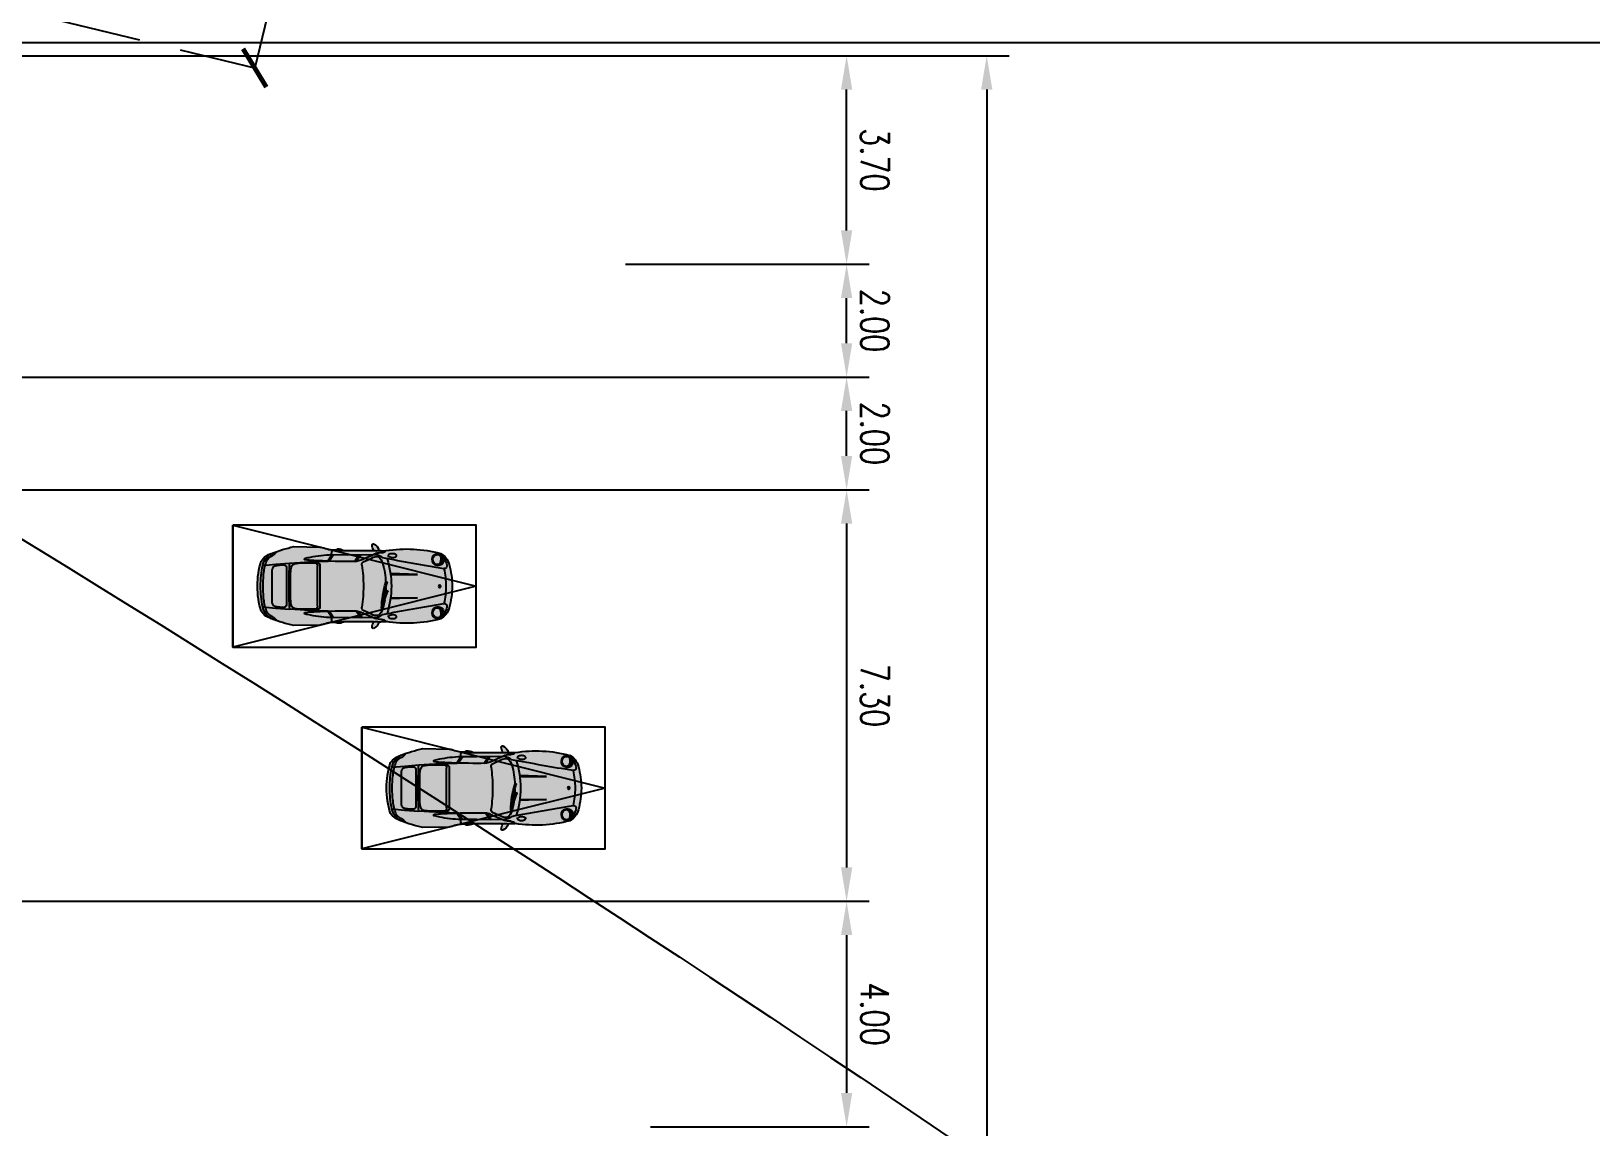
# Model space of a CAD drawing. Header units: inches. Extents: x 6322 to 85903, y -36042 to 7673.
# Drawn here: x 70223 to 71404, y -2716 to -1887 of the extents above; entities that cross this region are included whole.
import ezdxf

# ---------------------------------------------------------------- set-up
doc = ezdxf.new("R2010")
doc.units = ezdxf.units.IN
doc.header["$LTSCALE"] = 10
doc.linetypes.add('Amconstr', pattern=[9999, 9999, 0])
doc.linetypes.add('HIDDEN', pattern=[9.525, 6.35, -3.175])
for name, color, linetype in [('1_DIM', 1, 'Continuous'), ('CAR', 253, 'Continuous'), ('CARS', 2, 'Continuous'), ('CKS_PROPERTY LINE', 5, 'Continuous'), ('coches', 7, 'Continuous'), ('FURN', 6, 'Continuous'), ('MS GATE', 1, 'Continuous')]:
    doc.layers.add(name, color=color, linetype=linetype)
doc.styles.add('3-16', font='arial.ttf')
doc.styles.add('ROMANS', font='simplex.shx', dxfattribs={"width": 0.75})
doc.dimstyles.new('1-8', dxfattribs={"dimtxt": 10, "dimasz": 4, "dimexe": 2, "dimexo": 2, "dimgap": 1, "dimtad": 1, "dimdec": 4, "dimzin": 0, "dimdsep": 46, "dimlunit": 4, "dimtxsty": '3-16', "dimblk": 'ARCHTICK', "dimcen": 4, "dimclrd": 1, "dimclre": 8, "dimclrt": 2, "dimadec": 3, "dimazin": 0, "dimtfac": 1, "dimtdec": 4, "dimtofl": 0, "dimtmove": 2, "dimatfit": 3, "dimldrblk": 'AERO', "dimfxl": 0.18, "dimtolj": 1, "dimtzin": 0, "dimarcsym": 0})
doc.dimstyles.new('Copy of DIM-200', dxfattribs={"dimscale": 2, "dimtxt": 2.5, "dimasz": 3, "dimexe": 2, "dimexo": 1.5, "dimgap": 1.25, "dimtad": 1, "dimlfac": 0.1, "dimzin": 0, "dimdsep": 46, "dimtxsty": 'ROMANS', "dimcen": 0, "dimclrd": 1, "dimclre": 1, "dimclrt": 7, "dimadec": 0, "dimazin": 0, "dimtfac": 1, "dimtmove": 1, "dimatfit": 3, "dimfxl": 1, "dimtolj": 1, "dimtzin": 0, "dimarcsym": 0})

# ---------------------------------------------------------------- blocks, each defined once
blk = doc.blocks.new('_ArchTick')
at = {"color": 0, "const_width": 0.15}
blk.add_lwpolyline([(-0.5, -0.5), (0.5, 0.5)], dxfattribs=at)
blk = doc.blocks.new('*D29')
at = {"layer": 'Defpoints', "color": 0, "linetype": 'Amconstr', "lineweight": 25, "transparency": 16777216}
for p in [(71861.8, 4777.2), (70241.3, -1878.3), (70392.2, -1915)]:
    blk.add_point(p, dxfattribs=at)
at = {"layer": 'FURN', "color": 8, "linetype": 'HIDDEN', "lineweight": -2, "transparency": 16777216}
for p, q in [((71863.7, 4776.7), (72014.6, 4740)), ((70243.3, -1878.8), (70394.1, -1915.5))]:
    blk.add_line(p, q, dxfattribs=at)
at = {"layer": 'FURN', "color": 1, "linetype": 'Amconstr', "lineweight": -2, "transparency": 16777216}
blk.add_line((72012.6, 4740.5), (70392.2, -1915), dxfattribs=at)
at = {"layer": 'FURN', "color": 1, "linetype": 'Amconstr', "lineweight": -2, "transparency": 16777216, "xscale": 24, "yscale": 24, "zscale": 24}
for p, rotation in [((72012.6, 4740.5), 76.31633277779137), ((70392.2, -1915), 256.3163327777914)]:
    blk.add_blockref('_ArchTick', p, dxfattribs=dict(at, rotation=rotation))
at = {"layer": 'FURN', "color": 2, "linetype": 'Amconstr', "lineweight": 25, "transparency": 16777216, "insert": (71189.5, 1415.9), "char_height": 24, "attachment_point": 5, "rotation": 76.3163, "style": '3-16'}
blk.add_mtext('\\A1;570\'-10"', dxfattribs=at)
blk = doc.blocks.new('AERO')
blk.add_line((0, 0), (-1, 0))
blk.add_lwpolyline([(-0.707, 0.707), (0, 0), (-0.707, -0.707)])
blk = doc.blocks.new('*D43')
at = {"layer": '1_DIM', "color": 1, "lineweight": -2, "transparency": 16777216}
for p, q in [((189.5, 533.78), (189.5, 598.16)), ((639.5, 533.77), (639.5, 598.16)), ((195.5, 594.16), (633.5, 594.16))]:
    blk.add_line(p, q, dxfattribs=at)
at = {"layer": '1_DIM', "color": 1, "lineweight": -3, "transparency": 16777216}
for points in [[(195.5, 595.16), (195.5, 593.16), (189.5, 594.16)], [(633.5, 595.16), (633.5, 593.16), (639.5, 594.16)]]:
    blk.add_solid(points, dxfattribs=at)
at = {"layer": 'Defpoints', "color": 0, "lineweight": -3, "transparency": 16777216}
for p in [(639.5, 594.16), (189.5, 530.78), (639.5, 530.77)]:
    blk.add_point(p, dxfattribs=at)
at = {"layer": '1_DIM', "color": 7, "transparency": 16777216, "insert": (414.5, 599.16), "char_height": 5, "attachment_point": 5, "style": 'ROMANS'}
blk.add_mtext('\\A1;R.O.W 45.00', dxfattribs=at)
blk = doc.blocks.new('*D48')
at = {"layer": '1_DIM', "color": 1, "lineweight": -2, "transparency": 16777216}
for p, q in [((339.5, 534.5), (339.5, 573.3)), ((379.5, 534.5), (379.5, 573.3)), ((345.5, 569.3), (373.5, 569.3))]:
    blk.add_line(p, q, dxfattribs=at)
at = {"layer": '1_DIM', "color": 1, "lineweight": -3, "transparency": 16777216}
for points in [[(345.5, 570.3), (345.5, 568.3), (339.5, 569.3)], [(373.5, 570.3), (373.5, 568.3), (379.5, 569.3)]]:
    blk.add_solid(points, dxfattribs=at)
at = {"layer": 'Defpoints', "color": 0, "lineweight": -3, "transparency": 16777216}
for p in [(379.5, 569.3), (339.5, 531.5), (379.5, 531.5)]:
    blk.add_point(p, dxfattribs=at)
at = {"layer": '1_DIM', "color": 7, "transparency": 16777216, "insert": (359.5, 574.31), "char_height": 5, "attachment_point": 5, "style": 'ROMANS'}
blk.add_mtext('\\A1;4.00', dxfattribs=at)
blk = doc.blocks.new('*D50')
at = {"layer": '1_DIM', "color": 1, "lineweight": -2, "transparency": 16777216}
for p, q in [((246.5, 530.1), (246.5, 573.3)), ((266.5, 530.08), (266.5, 573.3)), ((260.5, 569.3), (252.5, 569.3))]:
    blk.add_line(p, q, dxfattribs=at)
at = {"layer": '1_DIM', "color": 1, "lineweight": -3, "transparency": 16777216}
for points in [[(252.5, 570.3), (252.5, 568.3), (246.5, 569.3)], [(260.5, 570.3), (260.5, 568.3), (266.5, 569.3)]]:
    blk.add_solid(points, dxfattribs=at)
at = {"layer": 'Defpoints', "color": 0, "lineweight": -3, "transparency": 16777216}
for p in [(246.5, 569.3), (246.5, 527.1), (266.5, 527.08)]:
    blk.add_point(p, dxfattribs=at)
at = {"layer": '1_DIM', "color": 7, "transparency": 16777216, "insert": (256.5, 574.3), "char_height": 5, "attachment_point": 5, "style": 'ROMANS'}
blk.add_mtext('\\A1;2.00', dxfattribs=at)
blk = doc.blocks.new('*D51')
at = {"layer": '1_DIM', "color": 1, "lineweight": -2, "transparency": 16777216}
for p, q in [((266.5, 530.05), (266.5, 573.3)), ((339.5, 530.15), (339.5, 573.3)), ((272.5, 569.3), (333.5, 569.3))]:
    blk.add_line(p, q, dxfattribs=at)
at = {"layer": '1_DIM', "color": 1, "lineweight": -3, "transparency": 16777216}
for points in [[(272.5, 570.3), (272.5, 568.3), (266.5, 569.3)], [(333.5, 570.3), (333.5, 568.3), (339.5, 569.3)]]:
    blk.add_solid(points, dxfattribs=at)
at = {"layer": 'Defpoints', "color": 0, "lineweight": -3, "transparency": 16777216}
for p in [(339.5, 569.3), (266.5, 527.05), (339.5, 527.15)]:
    blk.add_point(p, dxfattribs=at)
at = {"layer": '1_DIM', "color": 7, "transparency": 16777216, "insert": (303, 574.3), "char_height": 5, "attachment_point": 5, "style": 'ROMANS'}
blk.add_mtext('\\A1;7.30', dxfattribs=at)
blk = doc.blocks.new('*D53')
at = {"layer": '1_DIM', "color": 1, "lineweight": -2, "transparency": 16777216}
for p, q in [((189.5, 530.1), (189.5, 573.3)), ((226.5, 530.08), (226.5, 573.3)), ((220.5, 569.3), (195.5, 569.3))]:
    blk.add_line(p, q, dxfattribs=at)
at = {"layer": '1_DIM', "color": 1, "lineweight": -3, "transparency": 16777216}
for points in [[(195.5, 570.3), (195.5, 568.3), (189.5, 569.3)], [(220.5, 570.3), (220.5, 568.3), (226.5, 569.3)]]:
    blk.add_solid(points, dxfattribs=at)
at = {"layer": 'Defpoints', "color": 0, "lineweight": -3, "transparency": 16777216}
for p in [(189.5, 569.3), (189.5, 527.1), (226.5, 527.08)]:
    blk.add_point(p, dxfattribs=at)
at = {"layer": '1_DIM', "color": 7, "transparency": 16777216, "insert": (208, 574.3), "char_height": 5, "attachment_point": 5, "style": 'ROMANS'}
blk.add_mtext('\\A1;3.70', dxfattribs=at)
blk = doc.blocks.new('*D54')
at = {"layer": '1_DIM', "color": 1, "lineweight": -2, "transparency": 16777216}
for p, q in [((226.5, 530.1), (226.5, 573.3)), ((246.5, 530.08), (246.5, 573.3)), ((240.5, 569.3), (232.5, 569.3))]:
    blk.add_line(p, q, dxfattribs=at)
at = {"layer": '1_DIM', "color": 1, "lineweight": -3, "transparency": 16777216}
for points in [[(232.5, 570.3), (232.5, 568.3), (226.5, 569.3)], [(240.5, 570.3), (240.5, 568.3), (246.5, 569.3)]]:
    blk.add_solid(points, dxfattribs=at)
at = {"layer": 'Defpoints', "color": 0, "lineweight": -3, "transparency": 16777216}
for p in [(226.5, 569.3), (226.5, 527.1), (246.5, 527.08)]:
    blk.add_point(p, dxfattribs=at)
at = {"layer": '1_DIM', "color": 7, "transparency": 16777216, "insert": (236.5, 574.3), "char_height": 5, "attachment_point": 5, "style": 'ROMANS'}
blk.add_mtext('\\A1;2.00', dxfattribs=at)
blk = doc.blocks.new('A$C6C2F1E0A')
at = {"layer": 'coches', "lineweight": -3}
for color, points in [(255, [(0.179, 0.381, -0.52292), (0.116, 0.461, -0.101535), (0.253, 0.713, 0.212201), (0.064, 0.472, 0.055723), (0, 0, 0.055723), (0.064, -0.472, 0.212201), (0.253, -0.713, -0.101535), (0.116, -0.461, -0.52292), (0.179, -0.381, -0.051873), (0.136, 0, -0.051873)]), (156, [(3.892, 0.682, -0.128631), (4.025, 0.582, -0.044866), (4.073, 0.458), (3.843, 0.479), (3.542, 0.504), (3.313, 0.518), (3.04, 0.536), (2.712, 0.544, 0.002271), (2.828, 0.548, 0.015753), (3.209, 0.571, 0.648), (3.202, 0.608, 0.010841), (3.087, 0.633, 0.038718), (2.625, 0.688, 0.192613), (2.609, 0.783, 0.086781), (2.831, 0.837, -0.080758), (2.883, 0.85), (3.454, 0.86, -0.02763), (3.836, 0.751, 0.178742)]), (255, [(4.159, 0.554, 0.153936), (3.936, 0.714, -0.211518), (4.128, 0.453, -0.047818), (4.176, 0, -0.047818), (4.128, -0.453, -0.211518), (3.936, -0.714, 0.153936), (4.159, -0.554, 0.073985), (4.245, 0, 0.073985)]), (123, [(1.934, 0, -0.031829), (1.966, 0.456, 0.400838), (1.92, 0.537), (1.757, 0.611, 0.190771), (1.606, 0.637, 0.14503), (1.516, 0.5, 0.06672), (1.449, 0.077, -0.06597), (1.539, -0.481, -0.02456), (1.505, -0.309, 0.027107), (1.448, -0.027, 0.027717), (1.457, -0.205, -0.033318), (1.537, -0.521, -0.084927), (1.51, -0.455, 0.016663), (1.471, -0.305, 0.031083), (1.516, -0.5, 0.14503), (1.606, -0.637, 0.190771), (1.757, -0.611), (1.92, -0.537, 0.400838), (1.966, -0.456, -0.031829)]), (156, [(2.936, 0.432, -0.278411), (2.977, 0.504), (2.924, 0.505, 0.388823), (2.881, 0.452), (2.881, 0), (2.881, -0.452, 0.388823), (2.924, -0.505), (2.977, -0.504, -0.278411), (2.936, -0.432), (2.936, 0)]), (123, [(3.521, 0.274, 0.096829), (3.493, 0.443, 0.196108), (3.454, 0.479, 0.078172), (3.349, 0.5), (2.977, 0.504, 0.278411), (2.936, 0.432), (2.936, 0), (2.936, -0.432, 0.278411), (2.977, -0.504), (3.349, -0.5, 0.078172), (3.454, -0.479, 0.196108), (3.493, -0.443, 0.096829), (3.521, -0.274), (3.521, 0)]), (156, [(4.128, 0.453), (4.073, 0.458, -0.044152), (4.098, 0.33, -0.036776), (4.119, 0, -0.036776), (4.098, -0.33, -0.044152), (4.073, -0.458), (4.128, -0.453, 0.047818), (4.176, 0, 0.047818)]), (156, [(3.892, -0.682, 0.128631), (4.025, -0.582, 0.044866), (4.073, -0.458), (3.843, -0.479), (3.542, -0.504), (3.313, -0.518), (3.04, -0.536), (2.712, -0.544, -0.002271), (2.828, -0.548, -0.015753), (3.209, -0.571, -0.648), (3.202, -0.608, -0.010841), (3.087, -0.633, -0.038718), (2.625, -0.688, -0.192613), (2.609, -0.783, -0.086781), (2.831, -0.837, 0.080758), (2.883, -0.85), (3.454, -0.86, 0.02763), (3.836, -0.751, -0.178742)])]:
    blk.add_hatch(color=color, dxfattribs=at).paths.add_polyline_path(points)
h = blk.add_hatch(color=156, dxfattribs=at)
h.paths.add_polyline_path([(1.698, 0.692, -0.284222), (1.673, 0.708, 0.066443), (1.54, 0.724, -0.242846), (1.441, 0.773, 0.105774), (0.253, 0.713, 0.101535), (0.116, 0.461, 0.52292), (0.179, 0.381, 0.007101), (1.523, 0.618, -0.204495)])
h.paths.add_polyline_path([(0.413, 0.501, -0.162353), (0.361, 0.459, -0.234058), (0.228, 0.473, -0.204198), (0.196, 0.519, -0.176217), (0.211, 0.621, -0.107863), (0.28, 0.702, -0.336631), (0.405, 0.669, -0.318262)], flags=16)
h.paths.add_polyline_path([(1.219, 0.674, 0.400423), (1.251, 0.625, 0.109062), (1.32, 0.623, 0.054412), (1.38, 0.641, 0.383263), (1.39, 0.669, 0.197788), (1.349, 0.708, 0.05979), (1.276, 0.712, 0.320332)], flags=16)
h = blk.add_hatch(color=156, dxfattribs=at)
h.paths.add_polyline_path([(0.405, 0.669, 0.336631), (0.28, 0.702, 0.107863), (0.211, 0.621, 0.176217), (0.196, 0.519, 0.204198), (0.228, 0.473, 0.234058), (0.361, 0.459, 0.162353), (0.413, 0.501, 0.318262)])
h.paths.add_polyline_path([(0.42, 0.577, 0.213723), (0.389, 0.661), (0.389, 0.661, -0.000003), (0.389, 0.661), (0.389, 0.661, 0.000001), (0.389, 0.661, 0.243766), (0.303, 0.689, 0.291481), (0.257, 0.649, 0.158425), (0.262, 0.514, 0.556548), (0.386, 0.494, 0.163341)], flags=16)
h = blk.add_hatch(color=51, dxfattribs=at)
h.paths.add_polyline_path([(0.42, 0.577, 0.213723), (0.389, 0.661), (0.389, 0.661, -0.000003), (0.389, 0.661), (0.389, 0.661, 0.000001), (0.389, 0.661, 0.243766), (0.303, 0.689, 0.291481), (0.257, 0.649, 0.158425), (0.262, 0.514, 0.556548), (0.386, 0.494, 0.163341)])
h.paths.add_polyline_path([(0.413, -0.501, 0.162353), (0.361, -0.459, 0.234058), (0.228, -0.473, 0.204198), (0.196, -0.519, 0.176217), (0.211, -0.621, 0.107863), (0.28, -0.702, 0.336631), (0.405, -0.669, 0.318262)])
h.paths.add_polyline_path([(0.386, -0.494, 0.000003), (0.386, -0.494, -0.000002)], flags=16)
h.paths.add_polyline_path([(0.257, -0.649, 0.291481), (0.303, -0.689, 0.243765), (0.389, -0.661), (0.389, -0.661, -0.243765), (0.303, -0.689, -0.291481)], flags=16)
h = blk.add_hatch(color=156, dxfattribs=at)
h.paths.add_polyline_path([(1.349, 0.708, 0.05979), (1.276, 0.712, 0.320332), (1.219, 0.674, 0.400423), (1.251, 0.625, 0.109062), (1.32, 0.623, 0.054412), (1.38, 0.641, 0.383263), (1.39, 0.669, 0.197788)])
h.paths.add_polyline_path([(1.38, -0.641, 0.054412), (1.32, -0.623, 0.109062), (1.251, -0.625, 0.400423), (1.219, -0.674, 0.320332), (1.276, -0.712, 0.05979), (1.349, -0.708, 0.197788), (1.39, -0.669, 0.383263)])
h.paths.add_polyline_path([(1.343, -0.253), (0.757, -0.253), (1.346, -0.273, -0.002424)])
h.paths.add_polyline_path([(1.346, 0.273), (0.757, 0.253), (1.343, 0.253, -0.002424)])
h = blk.add_hatch(color=156, dxfattribs=at)
h.paths.add_polyline_path([(3.555, 0, 0.016855), (3.542, 0.504), (3.313, 0.518), (3.04, 0.536), (2.712, 0.544, -0.012215), (2.091, 0.539, -0.071916), (1.987, 0.566), (1.698, 0.692, 0.204495), (1.523, 0.618, -0.000555), (1.418, 0.598, 0.070312), (1.325, 0, 0.070312), (1.418, -0.598, -0.000555), (1.523, -0.618, 0.204495), (1.698, -0.692), (1.987, -0.566, -0.071916), (2.091, -0.539, -0.012215), (2.712, -0.544), (3.04, -0.536), (3.313, -0.518), (3.542, -0.504, 0.016855)])
h.paths.add_polyline_path([(1.966, -0.456, -0.400838), (1.92, -0.537), (1.757, -0.611, -0.190771), (1.606, -0.637, -0.14503), (1.516, -0.5, -0.031083), (1.471, -0.305, 0.020832), (1.408, -0.123, -1.353737), (1.424, -0.11, -0.010233), (1.457, -0.205, -0.027717), (1.448, -0.027, 0.009845), (1.42, 0.074, -1.115799), (1.446, 0.085, -0.000957), (1.449, 0.077, -0.06672), (1.516, 0.5, -0.14503), (1.606, 0.637, -0.190771), (1.757, 0.611), (1.92, 0.537, -0.400838), (1.966, 0.456, 0.031829), (1.934, 0, 0.031829)], flags=16)
h.paths.add_polyline_path([(2.881, 0), (2.881, 0.452, -0.388823), (2.924, 0.505), (3.349, 0.5, -0.078172), (3.454, 0.479, -0.196108), (3.493, 0.443, -0.096829), (3.521, 0.274), (3.521, 0), (3.521, -0.274, -0.096829), (3.493, -0.443, -0.196108), (3.454, -0.479, -0.078172), (3.349, -0.5), (2.924, -0.505, -0.388823), (2.881, -0.452)], flags=16)
h = blk.add_hatch(color=156, dxfattribs=at)
h.paths.add_polyline_path([(2.609, 0.783, -0.024275), (2.545, 0.782, -0.020943), (2.498, 0.775, -0.363745), (2.421, 0.773, -0.024995), (2.365, 0.777), (1.709, 0.777, -0.093665), (1.597, 0.777, -0.044974), (1.441, 0.773, 0.241522), (1.54, 0.724, -0.066745), (1.673, 0.708, 0.283345), (1.698, 0.692), (2.276, 0.685), (2.615, 0.688), (2.625, 0.688, 0.192613)])
h.paths.add_polyline_path([(2.625, -0.688), (2.276, -0.685), (1.698, -0.692, 0.283345), (1.673, -0.708, -0.066745), (1.54, -0.724, 0.241522), (1.441, -0.773, -0.044974), (1.597, -0.777, -0.093665), (1.709, -0.777), (2.365, -0.777, -0.024995), (2.421, -0.773, -0.363745), (2.498, -0.775, -0.020943), (2.545, -0.782, -0.024275), (2.609, -0.783, 0.192613)])
h = blk.add_hatch(color=156, dxfattribs=at)
h.paths.add_polyline_path([(1.745, 0.896, 0.541385), (1.714, 0.919, 0.273922), (1.597, 0.777, 0.093665), (1.709, 0.777, 0.115278)])
h.paths.add_polyline_path([(2.5, 0.809, 0.155977), (2.365, 0.777, 0.02493), (2.421, 0.773, -0.350519), (2.498, 0.775, 0.020943), (2.545, 0.782, 0.222022)])
h = blk.add_hatch(color=123, dxfattribs=at)
h.paths.add_polyline_path([(2.584, 0.687), (2.276, 0.685), (2.026, 0.688), (2.122, 0.538, 0.010987), (2.681, 0.543)])
h.paths.add_polyline_path([(3.087, 0.633, 0.038718), (2.625, 0.688), (2.615, 0.688), (2.712, 0.544), (2.712, 0.544, 0.002271), (2.828, 0.548, 0.015753), (3.209, 0.571, 0.648), (3.202, 0.608, 0.010841)])
h.paths.add_polyline_path([(1.994, 0.688), (1.698, 0.692), (1.987, 0.566, 0.071916), (2.091, 0.539)])
h = blk.add_hatch(color=156, dxfattribs=at)
h.paths.add_polyline_path([(2.026, 0.688), (1.994, 0.688), (2.091, 0.539, 0.000616), (2.122, 0.538)])
h.paths.add_polyline_path([(2.615, 0.688), (2.584, 0.687), (2.681, 0.543, 0.000606), (2.712, 0.544)])
h.paths.add_polyline_path([(2.712, -0.544, 0.000606), (2.681, -0.543), (2.584, -0.687), (2.615, -0.688)])
h.paths.add_polyline_path([(2.091, -0.539, 0.023279), (2.056, -0.544), (1.963, -0.689), (1.994, -0.688)])
h = blk.add_hatch(color=10, dxfattribs=at)
h.paths.add_polyline_path([(3.936, 0.714, 0.007431), (3.836, 0.751, 0.178742), (3.892, 0.682, -0.128631), (4.025, 0.582, -0.044866), (4.073, 0.458), (4.128, 0.453, 0.211518)])
h.paths.add_polyline_path([(4.128, -0.453), (4.073, -0.458, -0.044866), (4.025, -0.582, -0.128631), (3.892, -0.682, 0.178742), (3.836, -0.751, 0.007431), (3.936, -0.714, 0.211518)])
h = blk.add_hatch(color=156, dxfattribs=at)
h.paths.add_polyline_path([(1.343, 0.253), (0.757, 0.253), (1.346, 0.273, -0.038492), (1.418, 0.598, -0.006546), (0.179, 0.381, 0.051873), (0.136, 0, 0.051873), (0.179, -0.381, -0.006546), (1.418, -0.598, -0.038492), (1.346, -0.273), (0.757, -0.253), (1.343, -0.253, -0.029309), (1.325, 0, -0.029309)])
h.paths.add_polyline_path([(0.248, -0.002, -1), (0.302, -0.002, -1)], flags=16)
h = blk.add_hatch(color=156, dxfattribs=at)
h.paths.add_polyline_path([(3.92, 0.366, 0.311096), (3.844, 0.447, 0.03281), (3.749, 0.461), (3.67, 0.463, 0.407574), (3.61, 0.411), (3.61, 0), (3.61, -0.411, 0.407574), (3.67, -0.463), (3.749, -0.461, 0.03281), (3.844, -0.447, 0.311096), (3.92, -0.366), (3.92, 0)], flags=0)
h.paths.add_polyline_path([(4.098, 0.33, 0.044152), (4.073, 0.458), (3.843, 0.479), (3.542, 0.504, -0.016855), (3.555, 0, -0.016855), (3.542, -0.504), (3.843, -0.479), (4.073, -0.458, 0.044152), (4.098, -0.33, 0.036776), (4.119, 0, 0.036776)])
h.paths.add_polyline_path([(3.92, 0), (3.92, -0.366, -0.311096), (3.844, -0.447, -0.03281), (3.749, -0.461), (3.67, -0.463, -0.407574), (3.61, -0.411), (3.61, 0), (3.61, 0.411, -0.407574), (3.67, 0.463), (3.749, 0.461, -0.03281), (3.844, 0.447, -0.311096), (3.92, 0.366)], flags=16)
h = blk.add_hatch(color=156, dxfattribs=at)
h.paths.add_polyline_path([(1.523, -0.618, 0.007101), (0.179, -0.381, 0.52292), (0.116, -0.461, 0.101535), (0.253, -0.713, 0.105774), (1.441, -0.773, -0.242846), (1.54, -0.724, 0.066443), (1.673, -0.708, -0.284222), (1.698, -0.692, -0.204495)])
h.paths.add_polyline_path([(0.413, -0.501, 0.162353), (0.361, -0.459, 0.234058), (0.228, -0.473, 0.204198), (0.196, -0.519, 0.176217), (0.211, -0.621, 0.107863), (0.28, -0.702, 0.336631), (0.405, -0.669, 0.318262)], flags=16)
h.paths.add_polyline_path([(0.386, -0.494, 0.000003), (0.386, -0.494, -0.000002)], flags=0)
h.paths.add_polyline_path([(0.303, -0.689, -0.291481), (0.257, -0.649, 0.291481), (0.303, -0.689, 0.243765), (0.389, -0.661), (0.389, -0.661, -0.243765)], flags=0)
h.paths.add_polyline_path([(1.251, -0.625, -0.109062), (1.32, -0.623, -0.054412), (1.38, -0.641, -0.397904), (1.39, -0.67, -0.193819), (1.349, -0.708, -0.05979), (1.276, -0.712, -0.320332), (1.219, -0.674, -0.400423)], flags=16)
h = blk.add_hatch(color=156, dxfattribs=at)
h.paths.add_polyline_path([(0.405, -0.669, -0.336631), (0.28, -0.702, -0.107863), (0.211, -0.621, -0.176217), (0.196, -0.519, -0.204198), (0.228, -0.473, -0.234058), (0.361, -0.459, -0.162353), (0.413, -0.501, -0.318262)])
h.paths.add_polyline_path([(0.42, -0.577, -0.213723), (0.389, -0.661), (0.389, -0.661, 0.000003), (0.389, -0.661), (0.389, -0.661, -0.000001), (0.389, -0.661, -0.243766), (0.303, -0.689, -0.291481), (0.257, -0.649, -0.158425), (0.262, -0.514, -0.556548), (0.386, -0.494, -0.163341)], flags=16)
h = blk.add_hatch(color=123, dxfattribs=at)
h.paths.add_polyline_path([(3.202, -0.608, 0.648), (3.209, -0.571, 0.015753), (2.828, -0.548, 0.002271), (2.712, -0.544), (2.712, -0.544), (2.615, -0.688), (2.625, -0.688, 0.038718), (3.087, -0.633, 0.010841)])
h.paths.add_polyline_path([(2.681, -0.543, 0.011603), (2.091, -0.539), (1.994, -0.688), (2.276, -0.685), (2.584, -0.687)])
h.paths.add_polyline_path([(2.056, -0.544, 0.048556), (1.987, -0.566), (1.698, -0.692), (1.963, -0.689)])
h = blk.add_hatch(color=156, dxfattribs=at)
h.paths.add_polyline_path([(2.545, -0.782, 0.020943), (2.498, -0.775, -0.350519), (2.421, -0.773, 0.02493), (2.365, -0.777, 0.155977), (2.5, -0.809, 0.222022)])
h.paths.add_polyline_path([(1.709, -0.777, 0.093665), (1.597, -0.777, 0.273922), (1.714, -0.919, 0.541385), (1.745, -0.896, 0.115278)])
for p, q in [((2.091, 0.539), (1.994, 0.688)), ((2.122, 0.538), (2.026, 0.688)), ((2.681, 0.543), (2.584, 0.687)), ((2.712, 0.544), (2.615, 0.688)), ((3.454, 0.86), (2.883, 0.85)), ((1.92, 0.537), (1.757, 0.611)), ((3.04, 0.536), (2.706, 0.544)), ((2.881, 0.452), (2.881, 0)), ((3.349, 0.5), (2.924, 0.505)), ((2.936, 0), (2.936, 0.432)), ((3.313, 0.518), (3.04, 0.536)), ((3.542, 0.504), (3.313, 0.518)), ((3.843, 0.479), (3.542, 0.504)), ((3.61, 0.411), (3.61, 0)), ((3.749, 0.461), (3.67, 0.463)), ((4.128, 0.453), (3.843, 0.479)), ((3.92, 0), (3.92, 0.366)), ((0.757, 0.253), (1.346, 0.273)), ((1.343, 0.253), (0.757, 0.253)), ((2.881, 0), (2.881, -0.452)), ((2.936, -0.432), (2.936, 0)), ((3.521, 0), (3.521, 0.274)), ((3.521, -0.274), (3.521, 0)), ((3.61, 0), (3.61, -0.411)), ((3.92, -0.366), (3.92, 0)), ((0.757, -0.253), (1.346, -0.273)), ((1.343, -0.253), (0.757, -0.253)), ((1.987, -0.566), (1.698, -0.692)), ((1.757, -0.611), (1.92, -0.537)), ((2.056, -0.544), (1.963, -0.689)), ((2.091, -0.539), (1.994, -0.688)), ((2.681, -0.543), (2.584, -0.687)), ((2.712, -0.544), (2.615, -0.688)), ((2.706, -0.544), (3.04, -0.536)), ((2.924, -0.505), (3.349, -0.5)), ((3.04, -0.536), (3.313, -0.518)), ((3.313, -0.518), (3.542, -0.504)), ((3.843, -0.479), (3.542, -0.504)), ((3.67, -0.463), (3.749, -0.461)), ((4.128, -0.453), (3.843, -0.479)), ((1.698, -0.692), (2.276, -0.685)), ((1.709, -0.777), (2.365, -0.777)), ((2.276, -0.685), (2.625, -0.688)), ((2.883, -0.85), (3.454, -0.86))]:
    blk.add_line(p, q, dxfattribs=at)
for points in [[(2.421, 0.773, -0.024995), (2.365, 0.777), (1.709, 0.777, -0.093665), (1.597, 0.777, -0.044974), (1.441, 0.773, 0.242846), (1.54, 0.724, -0.066443), (1.673, 0.708, 0.284222), (1.698, 0.692)], [(2.615, 0.688), (2.276, 0.685), (1.698, 0.692), (1.987, 0.566, 0.071916), (2.091, 0.539, 0.014486), (2.828, 0.548, 0.015753), (3.209, 0.571, 0.648), (3.202, 0.608, 0.010841), (3.087, 0.633, 0.038718), (2.625, 0.688, 0.192613), (2.609, 0.783)]]:
    blk.add_lwpolyline(points, format="xyb", dxfattribs=at)
blk.add_lwpolyline([(2.625, 0.688), (2.615, 0.688)], dxfattribs=at)
blk.add_circle((0.275, -0.002), 0.0266, dxfattribs=at)
for centre, radius, start, end in [((0.43, 0.38), 0.377, 117.9341, 165.8561), ((0.798, 0.253), 0.713, 139.8356, 163.0263), ((0.431, 0.503), 0.25, 127.028, 151.6532), ((0.989, -2.032), 2.841, 80.8502, 105.0021), ((0.311, 0.634), 0.0561, 99.1163, 164.1178), ((0.321, 0.604), 0.106, 37.9901, 112.4095), ((0.318, 0.591), 0.0991, 44.3179, 99.1163), ((1.275, 0.654), 0.0587, 88.9813, 160.0291), ((1.296, 0.404), 0.309, 80.0244, 93.711), ((1.322, 0.639), 0.0745, 24.0009, 68.7529), ((1.697, 0.449), 0.243, 89.731, 135.9605), ((1.775, 0.75), 0.18, 109.8569, 171.1321), ((1.474, 0.914), 0.272, 329.8315, 356.1352), ((1.722, 0.897), 0.023, 356.1352, 109.8569), ((2.481, 0.583), 0.227, 85.3914, 120.853), ((2.458, 0.82), 0.06, 231.9068, 311.9577), ((2.44, 1.337), 0.564, 275.8996, 280.6987), ((2.494, 0.747), 0.0622, 34.5743, 84.6458), ((2.566, 1.444), 0.662, 268.1893, 293.5908), ((2.898, 0.684), 0.167, 95.1224, 113.5908), ((2.655, -2.645), 3.595, 69.1236, 77.1575), ((3.957, 0.792), 0.128, 198.9069, 239.4435), ((3.768, 0.377), 0.329, 38.5491, 67.8682), ((3.738, 0.367), 0.399, 12.4252, 60.1974), ((3.794, 0.28), 0.456, 36.82, 71.8248), ((2.143, -0.052), 2.144, 165.8561, 178.6137), ((0.176, 0.443), 0.0622, 163.0263, 273.4503), ((1.989, -0.017), 1.853, 167.5836, 179.4615), ((-7.49, 47.784), 48.02, 279.1905, 280.8179), ((0.344, 0.55), 0.151, 151.6532, 191.6286), ((0.267, 0.534), 0.0721, 191.6286, 237.7927), ((0.308, 0.599), 0.15, 237.7927, 290.4863), ((0.468, 0.589), 0.219, 164.1178, 200.1268), ((0.33, 0.542), 0.0734, 202.5631, 318.9552), ((0.323, 0.558), 0.106, 290.4863, 327.3729), ((0.279, 0.587), 0.141, 318.9552, 356.0625), ((0.311, 0.585), 0.109, 356.0625, 44.3179), ((0.29, 0.58), 0.146, 327.3729, 37.9901), ((1.261, 0.666), 0.0421, 169.1057, 256.3949), ((1.289, 0.781), 0.161, 256.3949, 281.2917), ((1.27, 0.909), 0.29, 279.8631, 292.3211), ((3.487, -0.031), 2.163, 163.0913, 179.1793), ((1.37, 0.66), 0.0224, 299.1034, 22.9832), ((3.06, 0.037), 1.612, 163.3105, 178.5788), ((1.792, 0.418), 0.288, 130.3021, 163.3105), ((1.648, 0.433), 0.209, 58.5386, 101.741), ((1.901, 0.472), 0.0678, 345.774, 73.1452), ((5.525, -0.023), 3.591, 172.3421, 179.6342), ((2.931, 0.455), 0.05, 98.3498, 183.3387), ((3.016, 0.434), 0.0806, 119.4221, 181.6531), ((3.333, 0.156), 0.345, 69.3284, 87.2077), ((3.43, 0.414), 0.069, 24.9469, 69.3284), ((3.074, 0.285), 0.447, 358.5563, 20.6788), ((-3.919, 0.054), 7.474, 359.5886, 3.4511), ((3.666, 0.406), 0.0564, 86.7926, 175.4907), ((3.688, -0.272), 0.736, 77.7157, 85.2325), ((3.823, 0.352), 0.0977, 8.5929, 77.7157), ((3.361, 0.253), 0.741, 5.9587, 26.3467), ((1.787, -0.026), 2.389, 0.6326, 11.5834), ((2.341, -0.011), 1.904, 0.3429, 17.2682), ((2.143, 0.052), 2.144, 181.3863, 194.1439), ((1.989, 0.017), 1.853, 180.5385, 192.4164), ((3.487, 0.031), 2.163, 180.8207, 196.9087), ((1.433, 0.081), 0.0143, 16.9212, 209.452), ((-1.123, -0.69), 2.655, 8.2627, 16.7299), ((-0.612, -0.541), 2.152, 1.6045, 16.9212), ((5.525, 0.023), 3.591, 180.3658, 187.6579), ((-3.919, -0.054), 7.474, 356.5489, 0.4114), ((1.869, 0.021), 2.251, 359.4726, 7.8972), ((1.869, -0.021), 2.251, 352.1028, 0.5274), ((1.787, 0.026), 2.389, 348.4166, 359.3674), ((2.341, 0.011), 1.904, 342.7318, 359.6571), ((1.414, -0.114), 0.0107, 20.4589, 234.6463), ((-0.748, -0.97), 2.316, 12.8462, 21.4384), ((-0.869, -0.966), 2.447, 10.4806, 20.4589), ((3.06, -0.037), 1.612, 179.6179, 185.9686), ((3.06, -0.037), 1.612, 189.5681, 196.6895), ((3.272, -0.052), 1.786, 188.2627, 193.8902), ((3.074, -0.285), 0.447, 339.3212, 1.4437), ((3.361, -0.253), 0.741, 333.6533, 354.0413), ((0.43, -0.38), 0.377, 194.1439, 242.0659), ((0.176, -0.443), 0.0622, 86.5497, 196.9737), ((0.798, -0.253), 0.713, 196.9737, 220.1644), ((-7.49, -47.784), 48.02, 79.1821, 80.8095), ((0.344, -0.55), 0.151, 168.3714, 208.3468), ((0.267, -0.534), 0.0721, 122.2073, 168.3714), ((0.431, -0.503), 0.25, 208.3468, 232.972), ((0.308, -0.599), 0.15, 69.5137, 122.2073), ((0.468, -0.589), 0.219, 159.8732, 195.8822), ((0.311, -0.634), 0.0561, 195.8822, 260.8837), ((0.33, -0.542), 0.0734, 41.0448, 157.4369), ((0.321, -0.604), 0.106, 247.5905, 322.0099), ((0.318, -0.591), 0.0991, 260.8837, 315.6821), ((0.323, -0.558), 0.106, 32.6271, 69.5137), ((0.279, -0.587), 0.141, 3.9375, 41.0448), ((0.311, -0.585), 0.109, 315.6821, 3.9375), ((0.29, -0.58), 0.146, 322.0099, 32.6271), ((1.261, -0.666), 0.0421, 103.6051, 190.8943), ((1.275, -0.654), 0.0587, 199.9709, 271.0187), ((1.289, -0.781), 0.161, 78.7083, 103.6051), ((1.27, -0.909), 0.29, 67.6789, 80.1369), ((1.322, -0.639), 0.0745, 291.2471, 335.9991), ((1.37, -0.66), 0.0224, 337.0168, 60.8966), ((1.717, -0.407), 0.212, 192.8462, 212.2634), ((1.792, -0.418), 0.288, 196.6895, 229.6979), ((1.697, -0.449), 0.243, 224.0395, 270.269), ((1.648, -0.433), 0.209, 258.259, 301.4614), ((1.901, -0.472), 0.0678, 286.8548, 14.226), ((2.134, -0.914), 0.377, 96.5342, 112.9878), ((2.291, -13.256), 12.719, 87.5803, 90.8999), ((2.506, 2.319), 3.009, 272.2624, 281.1315), ((2.664, -6.601), 6.055, 84.8428, 88.4528), ((2.931, -0.455), 0.05, 176.6613, 261.6502), ((3.016, -0.434), 0.0806, 178.3469, 240.5779), ((2.566, 2.016), 2.7, 281.1315, 283.6161), ((3.197, -0.588), 0.021, 283.6161, 55.3891), ((3.333, -0.156), 0.345, 272.7923, 290.6716), ((3.43, -0.414), 0.069, 290.6716, 335.0531), ((3.666, -0.406), 0.0564, 184.5093, 273.2074), ((3.688, 0.272), 0.736, 274.7675, 282.2843), ((3.823, -0.352), 0.0977, 282.2843, 351.4071), ((3.768, -0.377), 0.329, 292.1318, 321.4509), ((3.738, -0.367), 0.399, 299.8026, 347.5748), ((3.794, -0.28), 0.456, 288.1752, 323.18), ((0.989, 2.032), 2.841, 254.9979, 279.1498), ((1.296, -0.404), 0.309, 266.289, 279.9756), ((1.538, -0.845), 0.121, 89.0984, 143.6975), ((1.497, -1.646), 0.874, 83.421, 93.7212), ((1.546, -0.219), 0.505, 269.2761, 284.4814), ((1.653, -1.072), 0.3, 79.298, 100.702), ((1.775, -0.75), 0.18, 188.8679, 250.1431), ((1.699, -0.721), 0.0287, 90.59, 154.0552), ((1.474, -0.914), 0.272, 3.8648, 30.1685), ((1.722, -0.897), 0.023, 250.1431, 3.8648), ((2.44, -1.337), 0.564, 91.9386, 97.6657), ((2.481, -0.583), 0.227, 239.147, 274.6086), ((2.458, -0.82), 0.06, 48.0423, 128.0932), ((2.461, -0.726), 0.0619, 229.4755, 306.66), ((2.44, -1.337), 0.564, 79.3013, 84.1004), ((2.494, -0.747), 0.0622, 275.3542, 325.4257), ((2.566, -1.444), 0.662, 66.4092, 91.8107), ((2.498, -0.715), 0.13, 328.6574, 12.267), ((2.898, -0.684), 0.167, 246.4092, 264.8776), ((2.655, 2.645), 3.595, 282.8425, 290.8764), ((3.957, -0.792), 0.128, 120.5565, 161.0931)]:
    blk.add_arc(centre, radius, start, end, dxfattribs=at)
at = {"layer": 'coches', "color": 156, "lineweight": -3}
blk.add_arc((2.461, 0.726), 0.0619, 53.34, 130.5245, dxfattribs=at)
blk = doc.blocks.new('S PARK')
at = {"layer": 'Defpoints'}
blk.add_lwpolyline([(-1250, 4996), (0, 0), (1250, 4996)], close=True, dxfattribs=at)
blk.add_wipeout([(-1250, 4996), (0, 0), (1250, 4996)])
at = {"layer": 'CARS'}
blk.add_lwpolyline([(-1250, 4996), (0, 0), (1250, 4996)], dxfattribs=at)
blk.add_lwpolyline([(-1250, 4996), (1250, 4996), (1250, 0), (-1250, 0)], close=True, dxfattribs=at)
at = {"layer": 'CAR', "xscale": 942.2849746202844, "yscale": 942.2849746202844, "zscale": 942.2849746202844, "rotation": 90}
blk.add_blockref('A$C6C2F1E0A', (0, 491.622), dxfattribs=at)
blk = doc.blocks.new('A$C065A3FC7')
at = {"layer": '1_DIM'}
blk.add_lwpolyline([(189.504, 368.439), (189.504, 554.949)], dxfattribs=at)
dim = blk.add_linear_dim(base=(639.504, 594.163), p1=(189.504, 530.785), p2=(639.504, 530.771), angle=180, text='R.O.W <>', dimstyle='Copy of DIM-200', dxfattribs=at)
dim.commit()
dim.dimension.update_dxf_attribs({"geometry": '*D43', "text_midpoint": (414.504, 594.163), "dimtype": 128})
for base, p1, p2, picture, middle in [((189.504, 569.301), (226.504, 527.077), (189.504, 527.105), '*D53', (208.004, 574.301)), ((226.504, 569.301), (246.504, 527.077), (226.504, 527.105), '*D54', (236.504, 574.301)), ((246.504, 569.301), (266.504, 527.077), (246.504, 527.105), '*D50', (256.504, 574.301))]:
    dim = blk.add_linear_dim(base=base, p1=p1, p2=p2, angle=180, dimstyle='Copy of DIM-200', dxfattribs=at)
    dim.commit()
    dim.dimension.update_dxf_attribs({"geometry": picture, "text_midpoint": middle})
dim = blk.add_linear_dim(base=(339.504, 569.301), p1=(266.504, 527.05), p2=(339.504, 527.149), dimstyle='Copy of DIM-200', dxfattribs=at)
dim.commit()
dim.dimension.update_dxf_attribs({"geometry": '*D51', "text_midpoint": (303.004, 574.301)})
dim = blk.add_linear_dim(base=(379.504, 569.301), p1=(339.504, 531.499), p2=(379.504, 531.499), angle=180, dimstyle='Copy of DIM-200', override={"dimtmove": 2}, dxfattribs=at)
dim.commit()
dim.dimension.update_dxf_attribs({"geometry": '*D48', "text_midpoint": (359.504, 574.306), "dimtype": 128})
blk = doc.blocks.new('admin enlclave road')
at = {"layer": 'CKS_PROPERTY LINE'}
blk.add_line((45070.291, -5312.261), (44591.253, -5378.101), dxfattribs=at)
at = {"layer": 'CKS_PROPERTY LINE', "color": 0, "lineweight": -3}
for points in [[(44503.351, -5420.285, -0.126728), (44591.997, -5383.981), (44858.55, -5347.345)], [(44503.534, -5422.333, -0.126876), (44592.269, -5385.962), (44858.727, -5349.339)], [(44504.2, -5429.811, -0.127418), (44593.263, -5393.194), (44859.376, -5356.619)]]:
    blk.add_lwpolyline(points, format="xyb", dxfattribs=at)
at = {"layer": 'CKS_PROPERTY LINE', "color": 0, "lineweight": -3, "xscale": 0.10000000000013, "yscale": 0.10000000000013, "zscale": 0.10000000000013, "rotation": 277.8258493161042}
blk.add_blockref('A$C065A3FC7', (44802.214, -5330.206), dxfattribs=at)
at = {"layer": 'CARS', "xscale": -0.0008642937993302715, "yscale": 0.0008642937993302715, "zscale": 0.0008642937993302717, "rotation": 97.82584931717199}
for p in [(44855.962, -5351.445, 104), (44858.72, -5354.681, 104)]:
    blk.add_blockref('S PARK', p, dxfattribs=at)

msp = doc.modelspace()

# ---------------------------------------------------------------- block references
at = {"layer": 'MS GATE', "linetype": 'Amconstr', "lineweight": 25, "xscale": 42.66674600251998, "yscale": 42.66674600251998, "zscale": 42.66674600251998, "rotation": 352.174150691152}
msp.add_blockref('admin enlclave road', (-1794383.54152, 484490.75316), dxfattribs=at)

# ---------------------------------------------------------------- next in the draw order: linework, layer by layer
at = {"linetype": 'Amconstr', "lineweight": 25}
msp.add_circle((60708.4733, -17819.81171), 18222, dxfattribs=at)

# ---------------------------------------------------------------- next in the draw order: dimensions: what is measured, and where the dimension line sits
at = {"layer": 'FURN', "linetype": 'Amconstr', "lineweight": 25}
dim = msp.add_aligned_dim(p1=(71861.75005, 4777.21987), p2=(70241.3178, -1878.30504), distance=155.27041, dimstyle='1-8', override={"dimtxt": 24, "dimasz": 24, "dimdec": 0, "dimfxl": 150}, dxfattribs=at)
dim.commit()
dim.dimension.update_dxf_attribs({"geometry": '*D29', "text_midpoint": (71189.51967, 1415.86178)})

doc.saveas('drawing.dxf')
